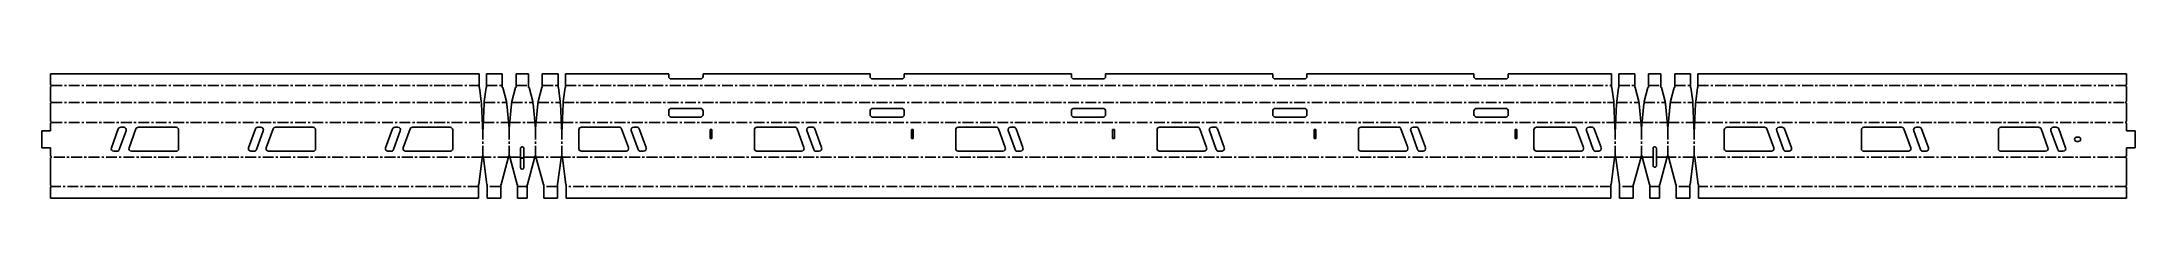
# Model space of a CAD drawing. Header units: millimetres. Extents: x -1897 to 547, y -48 to 97.
import ezdxf

# ---------------------------------------------------------------- set-up
doc = ezdxf.new("R2010")
doc.units = ezdxf.units.MM
doc.linetypes.add('CENTERX2', pattern=[20.32, 12.7, -2.54, 2.54, -2.54])

msp = doc.modelspace()

# ---------------------------------------------------------------- linework, layer by layer
at = {"color": 7, "linetype": 'Continuous', "lineweight": 25}
for p, q in [((-1886.8, 96.9), (-1386.2, 96.9)), ((-1886.8, 84.1), (-1886.8, 96.9)), ((-1886.8, 64.4), (-1886.8, 82.1)), ((-1386.2, 96.9), (-1386.2, 80.9)), ((-1386, 80.9), (-1386.2, 80.9)), ((-1386, 80.9), (-1383.8, 64.4)), ((-1380.3, 64.4), (-1378.1, 80.9)), ((-1377.9, 80.9), (-1378.1, 80.9)), ((-1377.9, 80.9), (-1377.9, 96.9)), ((-1377.9, 96.9), (-1359.3, 96.9)), ((-1359.3, 96.9), (-1359.3, 80.9)), ((-1358.8, 80.9), (-1359.3, 80.9)), ((-1358.8, 80.9), (-1354.4, 64.4)), ((-1348.2, 64.4), (-1343.8, 80.9)), ((-1343.3, 80.9), (-1343.8, 80.9)), ((-1343.3, 80.9), (-1343.3, 96.9)), ((-1343.3, 96.9), (-1328.6, 96.9)), ((-1328.6, 96.9), (-1328.6, 80.9)), ((-1328.1, 80.9), (-1328.6, 80.9)), ((-1328.1, 80.9), (-1323.7, 64.4)), ((-1317.6, 64.4), (-1313.1, 80.9)), ((-1312.7, 80.9), (-1313.1, 80.9)), ((-1312.7, 80.9), (-1312.7, 96.9)), ((-1312.7, 96.9), (-1294.1, 96.9)), ((-1294.1, 96.9), (-1294.1, 80.9)), ((-1293.8, 80.9), (-1294.1, 80.9)), ((-1293.8, 80.9), (-1291.7, 64.4)), ((-1288.1, 64.4), (-1286, 80.9)), ((-1285.7, 80.9), (-1286, 80.9)), ((-1285.7, 80.9), (-1285.7, 96.9)), ((-1285.7, 96.9), (-1165, 96.9)), ((-1165, 96.9), (-1165, 93.9)), ((-1162, 90.9), (-1128, 90.9)), ((-1125, 93.9), (-1125, 96.9)), ((-1125, 96.9), (-930, 96.9)), ((-930, 96.9), (-930, 93.9)), ((-927, 90.9), (-893, 90.9)), ((-890, 93.9), (-890, 96.9)), ((-890, 96.9), (-695, 96.9)), ((-695, 96.9), (-695, 93.9)), ((-692, 90.9), (-658, 90.9)), ((-655, 93.9), (-655, 96.9)), ((-655, 96.9), (-460, 96.9)), ((-460, 96.9), (-460, 93.9)), ((-457, 90.9), (-423, 90.9)), ((-420, 93.9), (-420, 96.9)), ((-420, 96.9), (-225, 96.9)), ((-225, 96.9), (-225, 93.9)), ((-222, 90.9), (-188, 90.9)), ((-185, 93.9), (-185, 96.9)), ((-185, 96.9), (-64.3, 96.9)), ((-64.3, 96.9), (-64.3, 80.9)), ((-64, 80.9), (-64.3, 80.9)), ((-64, 80.9), (-61.9, 64.4)), ((-58.3, 64.4), (-56.2, 80.9)), ((-55.9, 80.9), (-56.2, 80.9)), ((-55.9, 80.9), (-55.9, 96.9)), ((-55.9, 96.9), (-37.3, 96.9)), ((-37.3, 96.9), (-37.3, 80.9)), ((-36.9, 80.9), (-37.3, 80.9)), ((-36.9, 80.9), (-32.4, 64.4)), ((-26.3, 64.4), (-21.9, 80.9)), ((-21.4, 80.9), (-21.9, 80.9)), ((-21.4, 80.9), (-21.4, 96.9)), ((-21.4, 96.9), (-6.7, 96.9)), ((-6.7, 96.9), (-6.7, 80.9)), ((-6.2, 80.9), (-6.7, 80.9)), ((-6.2, 80.9), (-1.8, 64.4)), ((4.4, 64.4), (8.8, 80.9)), ((9.3, 80.9), (8.8, 80.9)), ((9.3, 80.9), (9.3, 96.9)), ((9.3, 96.9), (27.9, 96.9)), ((27.9, 96.9), (27.9, 80.9)), ((28.1, 80.9), (27.9, 80.9)), ((28.1, 80.9), (30.3, 64.4)), ((33.8, 64.4), (36, 80.9)), ((36.2, 80.9), (36, 80.9)), ((36.2, 80.9), (36.2, 96.9)), ((36.2, 96.9), (536.8, 96.9)), ((536.8, 96.9), (536.8, 84.1)), ((536.8, 82.1), (536.8, 64.4)), ((-1886.8, 41.1), (-1886.8, 62.4)), ((-1383.7, 62.3), (-1383.8, 64.4)), ((-1383.7, 61.6), (-1383.7, 62.3)), ((-1383.6, 61.6), (-1383.7, 61.6)), ((-1383.6, 61.6), (-1382, 27.5)), ((-1382, 27.5), (-1380.4, 61.6)), ((-1380.3, 64.4), (-1380.4, 62.3)), ((-1380.4, 62.3), (-1380.4, 61.6)), ((-1380.4, 61.6), (-1380.4, 61.6)), ((-1354.2, 62.3), (-1354.4, 64.4)), ((-1354.2, 61.6), (-1354.2, 62.3)), ((-1354, 61.6), (-1354.2, 61.6)), ((-1354, 61.6), (-1351.3, 32.9)), ((-1351.3, 32.9), (-1348.5, 61.6)), ((-1348.4, 61.6), (-1348.5, 61.6)), ((-1348.2, 64.4), (-1348.4, 62.3)), ((-1348.4, 62.3), (-1348.4, 61.6)), ((-1323.5, 62.3), (-1323.7, 64.4)), ((-1323.5, 61.6), (-1323.5, 62.3)), ((-1323.4, 61.6), (-1323.5, 61.6)), ((-1323.4, 61.6), (-1320.6, 32.9)), ((-1320.6, 32.9), (-1317.9, 61.6)), ((-1317.8, 61.6), (-1317.9, 61.6)), ((-1317.6, 64.4), (-1317.8, 62.3)), ((-1317.8, 62.3), (-1317.8, 61.6)), ((-1291.6, 62.3), (-1291.7, 64.4)), ((-1291.6, 61.6), (-1291.6, 62.3)), ((-1291.5, 61.6), (-1291.6, 61.6)), ((-1291.5, 61.6), (-1289.9, 27.5)), ((-1289.9, 27.5), (-1288.3, 61.6)), ((-1288.2, 61.6), (-1288.3, 61.6)), ((-1288.1, 64.4), (-1288.2, 62.3)), ((-1288.2, 62.3), (-1288.2, 61.6)), ((-1165, 53.4), (-1165, 49.4)), ((-1162, 56.4), (-1128, 56.4)), ((-1125, 53.4), (-1125, 49.4)), ((-930, 53.4), (-930, 49.4)), ((-927, 56.4), (-893, 56.4)), ((-890, 53.4), (-890, 49.4)), ((-695, 53.4), (-695, 49.4)), ((-692, 56.4), (-658, 56.4)), ((-655, 53.4), (-655, 49.4)), ((-460, 53.4), (-460, 49.4)), ((-457, 56.4), (-423, 56.4)), ((-420, 53.4), (-420, 49.4)), ((-225, 53.4), (-225, 49.4)), ((-222, 56.4), (-188, 56.4)), ((-185, 53.4), (-185, 49.4)), ((-61.8, 62.3), (-61.9, 64.4)), ((-61.8, 61.6), (-61.8, 62.3)), ((-61.7, 61.6), (-61.8, 61.6)), ((-61.7, 61.6), (-60.1, 27.5)), ((-60.1, 27.5), (-58.5, 61.6)), ((-58.4, 61.6), (-58.5, 61.6)), ((-58.3, 64.4), (-58.4, 62.3)), ((-58.4, 62.3), (-58.4, 61.6)), ((-32.2, 62.3), (-32.4, 64.4)), ((-32.2, 61.6), (-32.2, 62.3)), ((-32.1, 61.6), (-32.2, 61.6)), ((-32.1, 61.6), (-29.4, 32.9)), ((-29.4, 32.9), (-26.6, 61.6)), ((-26.5, 61.6), (-26.6, 61.6)), ((-26.3, 64.4), (-26.5, 62.3)), ((-26.5, 62.3), (-26.5, 61.6)), ((-1.6, 62.3), (-1.8, 64.4)), ((-1.6, 61.6), (-1.6, 62.3)), ((-1.5, 61.6), (-1.6, 61.6)), ((-1.5, 61.6), (1.3, 32.9)), ((1.3, 32.9), (4, 61.6)), ((4.2, 61.6), (4, 61.6)), ((4.4, 64.4), (4.2, 62.3)), ((4.2, 62.3), (4.2, 61.6)), ((30.4, 62.3), (30.3, 64.4)), ((30.4, 61.6), (30.4, 62.3)), ((30.4, 61.6), (30.4, 61.6)), ((30.4, 61.6), (32, 27.5)), ((32, 27.5), (33.6, 61.6)), ((33.7, 61.6), (33.6, 61.6)), ((33.8, 64.4), (33.7, 62.3)), ((33.7, 62.3), (33.7, 61.6)), ((536.8, 62.4), (536.8, 41.1)), ((-1896.8, 10.4), (-1896.8, 30.4)), ((-1896.8, 30.4), (-1886.8, 30.4)), ((-1886.8, 30.4), (-1886.8, 39.1)), ((-1807.6, 32.4), (-1815.7, 10.4)), ((-1806.4, 8.4), (-1798.4, 30.4)), ((-1801.2, 34.4), (-1804.8, 34.4)), ((-1787, 32.4), (-1795, 10.4)), ((-1740.2, 34.4), (-1784.2, 34.4)), ((-1737.2, 9.4), (-1737.2, 31.4)), ((-1647.6, 32.4), (-1655.7, 10.4)), ((-1646.4, 8.4), (-1638.4, 30.4)), ((-1641.2, 34.4), (-1644.8, 34.4)), ((-1627, 32.4), (-1635, 10.4)), ((-1580.2, 34.4), (-1624.2, 34.4)), ((-1577.2, 9.4), (-1577.2, 31.4)), ((-1487.6, 32.4), (-1495.7, 10.4)), ((-1486.4, 8.4), (-1478.4, 30.4)), ((-1481.2, 34.4), (-1484.8, 34.4)), ((-1467, 32.4), (-1475, 10.4)), ((-1420.2, 34.4), (-1464.2, 34.4)), ((-1417.2, 9.4), (-1417.2, 31.4)), ((-1269.9, 31.5), (-1269.9, 9.5)), ((-1222.9, 34.5), (-1266.9, 34.5)), ((-1212.1, 10.6), (-1220.1, 32.6)), ((-1208.7, 30.5), (-1200.7, 8.5)), ((-1202.3, 34.5), (-1205.9, 34.5)), ((-1191.5, 10.6), (-1199.5, 32.6)), ((-1162, 46.4), (-1128, 46.4)), ((-1114.8, 31.7), (-1116.8, 31.7)), ((-1116.8, 31.7), (-1116.8, 21.3)), ((-1114.8, 21.3), (-1114.8, 31.7)), ((-1065, 31.5), (-1065, 9.5)), ((-1018, 34.5), (-1062, 34.5)), ((-1007.2, 10.6), (-1015.2, 32.6)), ((-1003.8, 30.5), (-995.8, 8.5)), ((-997.4, 34.5), (-1001, 34.5)), ((-986.6, 10.6), (-994.6, 32.6)), ((-927, 46.4), (-893, 46.4)), ((-879.7, 31.7), (-881.8, 31.7)), ((-881.8, 31.7), (-881.8, 21.3)), ((-879.7, 21.3), (-879.7, 31.7)), ((-830, 31.5), (-830, 9.5)), ((-783, 34.5), (-827, 34.5)), ((-772.2, 10.6), (-780.2, 32.6)), ((-768.8, 30.5), (-760.8, 8.5)), ((-762.4, 34.5), (-766, 34.5)), ((-751.6, 10.6), (-759.6, 32.6)), ((-692, 46.4), (-658, 46.4)), ((-644.7, 31.7), (-646.8, 31.7)), ((-646.8, 31.7), (-646.8, 21.3)), ((-644.7, 21.3), (-644.7, 31.7)), ((-595, 31.5), (-595, 9.5)), ((-548, 34.5), (-592, 34.5)), ((-537.2, 10.6), (-545.2, 32.6)), ((-533.8, 30.5), (-525.8, 8.5)), ((-527.4, 34.5), (-531, 34.5)), ((-516.6, 10.6), (-524.6, 32.6)), ((-457, 46.4), (-423, 46.4)), ((-409.8, 31.7), (-411.7, 31.7)), ((-411.7, 31.7), (-411.7, 21.3)), ((-409.8, 21.3), (-409.8, 31.7)), ((-360, 31.5), (-360, 9.5)), ((-313, 34.5), (-357, 34.5)), ((-302.2, 10.6), (-310.2, 32.6)), ((-298.8, 30.5), (-290.8, 8.5)), ((-292.4, 34.5), (-296, 34.5)), ((-281.6, 10.6), (-289.6, 32.6)), ((-222, 46.4), (-188, 46.4)), ((-174.8, 31.7), (-176.8, 31.7)), ((-176.8, 31.7), (-176.8, 21.3)), ((-174.8, 21.3), (-174.8, 31.7)), ((-155, 31.5), (-155, 9.5)), ((-108, 34.5), (-152, 34.5)), ((-97.1, 10.6), (-105.2, 32.6)), ((-93.8, 30.5), (-85.8, 8.5)), ((-87.4, 34.5), (-90.9, 34.5)), ((-76.5, 10.6), (-84.6, 32.6)), ((67.2, 9.4), (67.2, 31.4)), ((70.2, 34.4), (114.2, 34.4)), ((125, 10.4), (117, 32.4)), ((128.4, 30.4), (136.4, 8.4)), ((134.8, 34.4), (131.2, 34.4)), ((145.7, 10.4), (137.6, 32.4)), ((227.2, 9.4), (227.2, 31.4)), ((230.2, 34.4), (274.2, 34.4)), ((285, 10.4), (277, 32.4)), ((288.4, 30.4), (296.4, 8.4)), ((294.8, 34.4), (291.2, 34.4)), ((305.7, 10.4), (297.6, 32.4)), ((387.2, 9.4), (387.2, 31.4)), ((390.2, 34.4), (434.2, 34.4)), ((445, 10.4), (437, 32.4)), ((448.4, 30.4), (456.4, 8.4)), ((454.8, 34.4), (451.2, 34.4)), ((465.7, 10.4), (457.6, 32.4)), ((536.8, 39.1), (536.8, 30.4)), ((546.8, 30.4), (536.8, 30.4)), ((546.8, 10.4), (546.8, 30.4)), ((-1896.8, 10.4), (-1886.8, 10.4)), ((-1886.8, 0.6), (-1886.8, 10.4)), ((-1812.8, 6.4), (-1809.2, 6.4)), ((-1792.2, 6.4), (-1740.2, 6.4)), ((-1652.8, 6.4), (-1649.2, 6.4)), ((-1632.2, 6.4), (-1580.2, 6.4)), ((-1492.8, 6.4), (-1489.2, 6.4)), ((-1472.2, 6.4), (-1420.2, 6.4)), ((-1382.8, -1.7), (-1382.3, 1)), ((-1382.3, 1), (-1382.3, 0)), ((-1382.3, 0), (-1381.8, 0)), ((-1381.8, 1), (-1381.3, -1.7)), ((-1381.8, 0), (-1381.8, 1)), ((-1352.3, -1.7), (-1351.7, 1)), ((-1351.7, 1), (-1351.7, 0)), ((-1351.7, 0), (-1350.8, 0)), ((-1350.8, 1), (-1350.3, -1.7)), ((-1350.8, 0), (-1350.8, 1)), ((-1338.1, 9.5), (-1338.1, -1.4)), ((-1334.1, 9.5), (-1334.1, 9.8)), ((-1334.1, 9.5), (-1334.1, -1.4)), ((-1321.6, -1.7), (-1321.1, 1)), ((-1321.1, 1), (-1321.1, 0)), ((-1321.1, 0), (-1320.2, 0)), ((-1320.2, 1), (-1319.7, -1.7)), ((-1320.2, 0), (-1320.2, 1)), ((-1290.6, -1.7), (-1290.1, 1)), ((-1290.1, 1), (-1290.1, 0)), ((-1290.1, 0), (-1289.7, 0)), ((-1289.7, 1), (-1289.2, -1.7)), ((-1289.7, 0), (-1289.7, 1)), ((-1266.9, 6.5), (-1214.9, 6.5)), ((-1197.9, 6.5), (-1194.3, 6.5)), ((-1116.8, 21.3), (-1114.8, 21.3)), ((-1062, 6.5), (-1010, 6.5)), ((-993, 6.5), (-989.4, 6.5)), ((-881.8, 21.3), (-879.7, 21.3)), ((-827, 6.5), (-775, 6.5)), ((-758, 6.5), (-754.4, 6.5)), ((-646.8, 21.3), (-644.7, 21.3)), ((-592, 6.5), (-540, 6.5)), ((-523, 6.5), (-519.4, 6.5)), ((-411.7, 21.3), (-409.8, 21.3)), ((-357, 6.5), (-305, 6.5)), ((-288, 6.5), (-284.4, 6.5)), ((-176.8, 21.3), (-174.8, 21.3)), ((-152, 6.5), (-100, 6.5)), ((-82.9, 6.5), (-79.4, 6.5)), ((-60.8, -1.7), (-60.3, 1)), ((-60.3, 1), (-60.3, 0)), ((-60.3, 0), (-59.9, 0)), ((-59.9, 1), (-59.4, -1.7)), ((-59.9, 0), (-59.9, 1)), ((-30.3, -1.7), (-29.8, 1)), ((-29.8, 1), (-29.8, 0)), ((-29.8, 0), (-28.9, 0)), ((-28.9, 0), (-28.9, 1)), ((-28.9, 1), (-28.4, -1.7)), ((-16, -10.2), (-16, 9.5)), ((-12, -10.2), (-12, 9.5)), ((0.3, -1.7), (0.8, 1)), ((0.8, 1), (0.8, 0)), ((0.8, 0), (1.7, 0)), ((1.7, 1), (2.3, -1.7)), ((1.7, 0), (1.7, 1)), ((31.3, -1.7), (31.8, 1)), ((31.8, 1), (31.8, 0)), ((31.8, 0), (32.3, 0)), ((32.3, 1), (32.8, -1.7)), ((32.3, 0), (32.3, 1)), ((70.2, 6.4), (122.2, 6.4)), ((139.2, 6.4), (142.8, 6.4)), ((230.2, 6.4), (282.2, 6.4)), ((299.2, 6.4), (302.8, 6.4)), ((390.2, 6.4), (442.2, 6.4)), ((459.2, 6.4), (462.8, 6.4)), ((478.7, 22.9), (480.7, 22.9)), ((478.7, 17.9), (480.7, 17.9)), ((546.8, 10.4), (536.8, 10.4)), ((536.8, 10.4), (536.8, 0.6)), ((-1886.8, -33.6), (-1886.8, -1.4)), ((-1382.8, -1.7), (-1386.8, -32.5)), ((-1377.2, -32.5), (-1381.3, -1.7)), ((-1352.3, -1.7), (-1360.5, -32.5)), ((-1342.1, -32.5), (-1350.3, -1.7)), ((-1334.1, -1.4), (-1338.1, -1.4)), ((-1338, -1.7), (-1334, -1.7)), ((-1338, -12.7), (-1338, -1.7)), ((-1334, -12.7), (-1334, -1.7)), ((-1321.6, -1.7), (-1329.9, -32.5)), ((-1311.4, -32.5), (-1319.7, -1.7)), ((-1290.6, -1.7), (-1294.7, -32.5)), ((-1285.1, -32.5), (-1289.2, -1.7)), ((-60.8, -1.7), (-64.9, -32.5)), ((-55.3, -32.5), (-59.4, -1.7)), ((-30.3, -1.7), (-38.6, -32.5)), ((-20.1, -32.5), (-28.4, -1.7)), ((0.3, -1.7), (-7.9, -32.5)), ((10.5, -32.5), (2.3, -1.7)), ((31.3, -1.7), (27.2, -32.5)), ((36.8, -32.5), (32.8, -1.7)), ((536.8, -1.4), (536.8, -33.6)), ((-1886.8, -48.5), (-1886.8, -35.6)), ((-1387, -48.5), (-1886.8, -48.5)), ((-1386.8, -32.5), (-1387, -32.5)), ((-1387, -32.5), (-1387, -48.5)), ((-1377, -32.5), (-1377.2, -32.5)), ((-1377, -48.5), (-1377, -32.5)), ((-1361, -48.5), (-1377, -48.5)), ((-1360.5, -32.5), (-1361, -32.5)), ((-1361, -32.5), (-1361, -48.5)), ((-1341.6, -32.5), (-1342.1, -32.5)), ((-1341.6, -48.5), (-1341.6, -32.5)), ((-1330.3, -48.5), (-1341.6, -48.5)), ((-1329.9, -32.5), (-1330.3, -32.5)), ((-1330.3, -32.5), (-1330.3, -48.5)), ((-1311, -32.5), (-1311.4, -32.5)), ((-1311, -48.5), (-1311, -32.5)), ((-1294.9, -48.5), (-1311, -48.5)), ((-1294.7, -32.5), (-1294.9, -32.5)), ((-1294.9, -32.5), (-1294.9, -48.5)), ((-1284.9, -32.5), (-1285.1, -32.5)), ((-1284.9, -48.5), (-1284.9, -32.5)), ((-65.1, -48.5), (-1284.9, -48.5)), ((-64.9, -32.5), (-65.1, -32.5)), ((-65.1, -32.5), (-65.1, -48.5)), ((-55.3, -32.5), (-55.1, -32.5)), ((-55.1, -48.5), (-55.1, -32.5)), ((-39, -48.5), (-55.1, -48.5)), ((-39, -32.5), (-38.6, -32.5)), ((-39, -32.5), (-39, -48.5)), ((-20.1, -32.5), (-19.7, -32.5)), ((-19.7, -48.5), (-19.7, -32.5)), ((-8.4, -48.5), (-19.7, -48.5)), ((-8.4, -32.5), (-7.9, -32.5)), ((-8.4, -32.5), (-8.4, -48.5)), ((10.5, -32.5), (11, -32.5)), ((11, -48.5), (11, -32.5)), ((27, -48.5), (11, -48.5)), ((27, -32.5), (27.2, -32.5)), ((27, -32.5), (27, -48.5)), ((36.8, -32.5), (37, -32.5)), ((37, -48.5), (37, -32.5)), ((536.8, -48.5), (37, -48.5)), ((536.8, -35.6), (536.8, -48.5))]:
    msp.add_line(p, q, dxfattribs=at)
at = {"color": 7, "linetype": 'CENTERX2'}
for p, q in [((-1885.8, 83.1), (-1386.2, 83.1)), ((-1377.9, 83.1), (-1359.3, 83.1)), ((-1343.3, 83.1), (-1328.6, 83.1)), ((-1312.7, 83.1), (-1294.1, 83.1)), ((-1285.7, 83.1), (-64.3, 83.1)), ((-55.9, 83.1), (-37.3, 83.1)), ((-21.4, 83.1), (-6.7, 83.1)), ((9.3, 83.1), (27.9, 83.1)), ((36.2, 83.1), (535.8, 83.1)), ((-1885.8, 63.4), (-1383.7, 63.4)), ((-1380.3, 63.4), (-1354.3, 63.4)), ((-1348.3, 63.4), (-1323.6, 63.4)), ((-1317.7, 63.4), (-1291.6, 63.4)), ((-1288.2, 63.4), (-61.8, 63.4)), ((-58.4, 63.4), (-32.3, 63.4)), ((-26.4, 63.4), (-1.7, 63.4)), ((4.3, 63.4), (30.3, 63.4)), ((33.7, 63.4), (535.8, 63.4)), ((-1885.8, 40.1), (-1382.6, 40.1)), ((-1382, 0), (-1382, 27.5)), ((-1381.4, 40.1), (-1352, 40.1)), ((-1351.3, 0), (-1351.3, 32.9)), ((-1350.6, 40.1), (-1321.3, 40.1)), ((-1320.6, 0), (-1320.6, 32.9)), ((-1320, 40.1), (-1290.5, 40.1)), ((-1289.9, 0), (-1289.9, 27.5)), ((-1289.3, 40.1), (-60.7, 40.1)), ((-60.1, 0), (-60.1, 27.5)), ((-59.5, 40.1), (-30, 40.1)), ((-29.4, 0), (-29.4, 32.9)), ((-28.7, 40.1), (0.6, 40.1)), ((1.3, 0), (1.3, 32.9)), ((2, 40.1), (31.4, 40.1)), ((32, 0), (32, 27.5)), ((32.6, 40.1), (535.8, 40.1)), ((-1382.5, -0.4), (-1885.8, -0.4)), ((-1352, -0.4), (-1381.5, -0.4)), ((-1338.1, -0.4), (-1350.6, -0.4)), ((-1321.4, -0.4), (-1334.1, -0.4)), ((-1290.4, -0.4), (-1319.9, -0.4)), ((-60.6, -0.4), (-1289.4, -0.4)), ((-30.1, -0.4), (-59.6, -0.4)), ((-16, -0.4), (-28.6, -0.4)), ((0.6, -0.4), (-12, -0.4)), ((31.5, -0.4), (2, -0.4)), ((535.8, -0.4), (32.5, -0.4)), ((-1387, -34.6), (-1885.8, -34.6)), ((-1361, -34.6), (-1377, -34.6)), ((-1330.3, -34.6), (-1341.6, -34.6)), ((-1294.9, -34.6), (-1311, -34.6)), ((-65.1, -34.6), (-1284.9, -34.6)), ((-39, -34.6), (-55.1, -34.6)), ((-8.4, -34.6), (-19.7, -34.6)), ((27, -34.6), (11, -34.6)), ((535.8, -34.6), (37, -34.6))]:
    msp.add_line(p, q, dxfattribs=at)
for centre, start, end in [((-1886.8, 83.1), 270, 90), ((536.8, 83.1), 90, 270), ((-1886.8, 63.4), 270, 90), ((536.8, 63.4), 90, 270), ((-1886.8, 40.1), 270, 90), ((536.8, 40.1), 90, 270), ((-1886.8, -0.4), 270, 90), ((536.8, -0.4), 90, 270), ((-1886.8, -34.6), 270, 90), ((536.8, -34.6), 90, 270)]:
    msp.add_arc(centre, 1, start, end)
at = {"color": 7, "linetype": 'Continuous', "lineweight": 25}
for centre, radius, start, end in [((-1162, 93.9), 3, 180, 270), ((-1128, 93.9), 3, 270, 0), ((-927, 93.9), 3, 180, 270), ((-893, 93.9), 3, 270, 360), ((-692, 93.9), 3, 180, 270), ((-658, 93.9), 3, 270, 360), ((-457, 93.9), 3, 180, 270), ((-423, 93.9), 3, 270, 360), ((-222, 93.9), 3, 180, 270), ((-188, 93.9), 3, 270, 360), ((-1162, 53.4), 3, 90, 180), ((-1162, 49.4), 3, 180, 270), ((-1128, 53.4), 3, 0, 90), ((-1128, 49.4), 3, 270, 0), ((-927, 53.4), 3, 90, 180), ((-927, 49.4), 3, 180, 270), ((-893, 53.4), 3, 0, 90), ((-893, 49.4), 3, 270, 0), ((-692, 53.4), 3, 90, 180), ((-692, 49.4), 3, 180, 270), ((-658, 53.4), 3, 0, 90), ((-658, 49.4), 3, 270, 360), ((-457, 53.4), 3, 90, 180), ((-457, 49.4), 3, 180, 270), ((-423, 53.4), 3, 0, 90), ((-423, 49.4), 3, 270, 0), ((-222, 53.4), 3, 90, 180), ((-222, 49.4), 3, 180, 270), ((-188, 53.4), 3, 0, 90), ((-188, 49.4), 3, 270, 0), ((-1804.8, 31.4), 3, 90, 160), ((-1801.2, 31.4), 3, 340, 90), ((-1784.2, 31.4), 3, 90, 160), ((-1740.2, 31.4), 3, 360, 90), ((-1644.8, 31.4), 3, 90, 160), ((-1641.2, 31.4), 3, 340, 90), ((-1624.2, 31.4), 3, 90, 160), ((-1580.2, 31.4), 3, 0, 90), ((-1484.8, 31.4), 3, 90, 160), ((-1481.2, 31.4), 3, 340, 90), ((-1464.2, 31.4), 3, 90, 160), ((-1420.2, 31.4), 3, 0, 90), ((-1266.9, 31.5), 3, 90, 180), ((-1222.9, 31.5), 3, 20, 90), ((-1205.9, 31.5), 3, 90, 200), ((-1202.3, 31.5), 3, 20, 90), ((-1062, 31.5), 3, 90, 180), ((-1018, 31.5), 3, 20, 90), ((-1001, 31.5), 3, 90, 200), ((-997.4, 31.5), 3, 20, 90), ((-827, 31.5), 3, 90, 180), ((-783, 31.5), 3, 20, 90), ((-766, 31.5), 3, 90, 200), ((-762.4, 31.5), 3, 20, 90), ((-592, 31.5), 3, 90, 180), ((-548, 31.5), 3, 20, 90), ((-531, 31.5), 3, 90, 200), ((-527.4, 31.5), 3, 20, 90), ((-357, 31.5), 3, 90, 180), ((-313, 31.5), 3, 20, 90), ((-296, 31.5), 3, 90, 200), ((-292.4, 31.5), 3, 20, 90), ((-152, 31.5), 3, 90, 180), ((-108, 31.5), 3, 20, 90), ((-90.9, 31.5), 3, 90, 200), ((-87.4, 31.5), 3, 20, 90), ((70.2, 31.4), 3, 90, 180), ((114.2, 31.4), 3, 20, 90), ((131.2, 31.4), 3, 90, 200), ((134.8, 31.4), 3, 20, 90), ((230.2, 31.4), 3, 90, 180), ((274.2, 31.4), 3, 20, 90), ((291.2, 31.4), 3, 90, 200), ((294.8, 31.4), 3, 20, 90), ((390.2, 31.4), 3, 90, 180), ((434.2, 31.4), 3, 20, 90), ((451.2, 31.4), 3, 90, 200), ((454.8, 31.4), 3, 20, 90), ((-1812.8, 9.4), 3, 160, 270), ((-1809.2, 9.4), 3, 270, 340), ((-1792.2, 9.4), 3, 160, 270), ((-1740.2, 9.4), 3, 270, 0), ((-1652.8, 9.4), 3, 160, 270), ((-1649.2, 9.4), 3, 270, 340), ((-1632.2, 9.4), 3, 160, 270), ((-1580.2, 9.4), 3, 270, 0), ((-1492.8, 9.4), 3, 160, 270), ((-1489.2, 9.4), 3, 270, 340), ((-1472.2, 9.4), 3, 160, 270), ((-1420.2, 9.4), 3, 270, 0), ((-1266.9, 9.5), 3, 180, 270), ((-1214.9, 9.5), 3, 270, 20), ((-1197.9, 9.5), 3, 200, 270), ((-1194.3, 9.5), 3, 270, 20), ((-1062, 9.5), 3, 180, 270), ((-1010, 9.5), 3, 270, 20), ((-993, 9.5), 3, 200, 270), ((-989.4, 9.5), 3, 270, 20), ((-827, 9.5), 3, 180, 270), ((-775, 9.5), 3, 270, 20), ((-758, 9.5), 3, 200, 270), ((-754.4, 9.5), 3, 270, 20), ((-592, 9.5), 3, 180, 270), ((-540, 9.5), 3, 270, 20), ((-523, 9.5), 3, 200, 270), ((-519.4, 9.5), 3, 270, 20), ((-357, 9.5), 3, 180, 270), ((-305, 9.5), 3, 270, 20), ((-288, 9.5), 3, 200, 270), ((-284.4, 9.5), 3, 270, 20), ((-152, 9.5), 3, 180, 270), ((-100, 9.5), 3, 270, 20), ((-82.9, 9.5), 3, 200, 270), ((-79.4, 9.5), 3, 270, 20), ((70.2, 9.4), 3, 180, 270), ((122.2, 9.4), 3, 270, 20), ((139.2, 9.4), 3, 200, 270), ((142.8, 9.4), 3, 270, 20), ((230.2, 9.4), 3, 180, 270), ((282.2, 9.4), 3, 270, 20), ((299.2, 9.4), 3, 200, 270), ((302.8, 9.4), 3, 270, 20), ((390.2, 9.4), 3, 180, 270), ((442.2, 9.4), 3, 270, 20), ((459.2, 9.4), 3, 200, 270), ((462.8, 9.4), 3, 270, 20), ((478.7, 20.4), 2.5, 90, 270), ((480.7, 20.4), 2.5, 270, 90), ((-1336, -12.7), 2, 180, 360), ((-14, -10.2), 2, 180, 210.9688), ((-14, -10.2), 2, 222.4328, 314.1443), ((-14, -10.2), 2, 325.6082, 337.0721), ((-14, -10.2), 2, 348.5361, 0)]:
    msp.add_arc(centre, radius, start, end, dxfattribs=at)
for points in [[(-1334.1, 9.8), (-1334.1, 9.9), (-1334.2, 10.2), (-1334.4, 10.5), (-1334.6, 10.9), (-1334.9, 11.1), (-1335.3, 11.3), (-1335.6, 11.5), (-1336, 11.5), (-1336.4, 11.5), (-1336.8, 11.4), (-1337.2, 11.2), (-1337.5, 10.9), (-1337.8, 10.6), (-1338, 10.3), (-1338.1, 9.9), (-1338.1, 9.6), (-1338.1, 9.5)], [(-15.8, -11.3), (-15.7, -11.4), (-15.6, -11.5), (-15.5, -11.6)], [(-12.6, -11.7), (-12.5, -11.6), (-12.5, -11.5), (-12.4, -11.4)], [(-12.2, -11), (-12.1, -10.9), (-12.1, -10.8), (-12.1, -10.6)]]:
    msp.add_open_spline(points, degree=3, dxfattribs=at)
msp.add_open_spline([(-12, 9.5), (-12, 9.6), (-12, 9.8), (-12.1, 10.2), (-12.3, 10.5), (-12.6, 10.9), (-12.8, 11.1), (-13.2, 11.3), (-13.6, 11.5), (-14, 11.5), (-14.4, 11.5), (-14.8, 11.4), (-15.1, 11.2), (-15.4, 10.9), (-15.7, 10.6), (-15.9, 10.3), (-16, 9.9), (-16, 9.6), (-16, 9.5)], degree=3, knots=[0, 0, 0, 0, 0.044708, 0.108394, 0.17208, 0.235767, 0.299453, 0.363139, 0.426825, 0.490511, 0.554197, 0.617883, 0.681569, 0.745256, 0.808942, 0.872628, 0.936314, 1, 1, 1, 1], dxfattribs=at)

doc.saveas('drawing.dxf')
